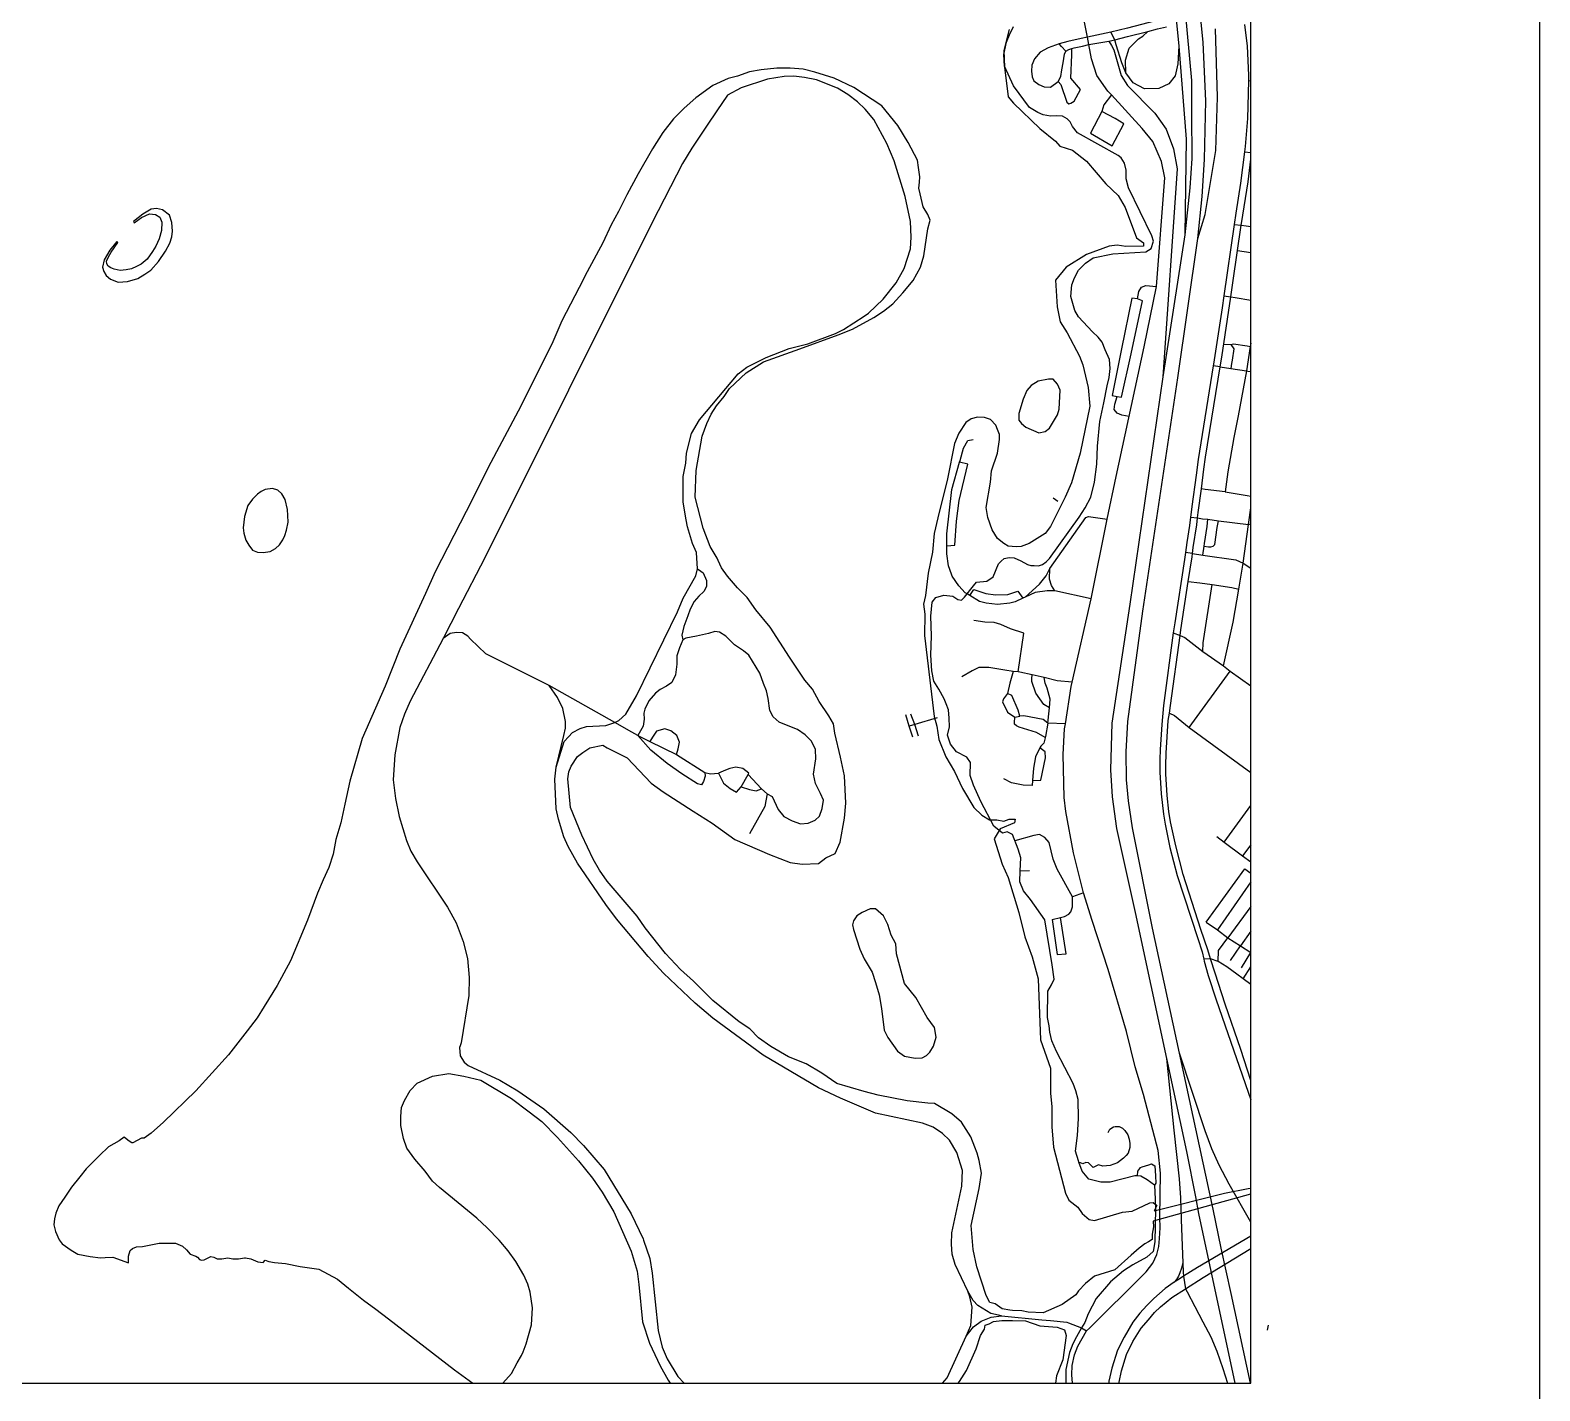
# Model space of a CAD drawing. Header units: millimetres. Extents: x 101 to 207, y 51 to 179.
# Drawn here: x 170.14 to 206.7, y 94.1 to 127.06 of the extents above; entities that cross this region are included whole.
import ezdxf

# ---------------------------------------------------------------- set-up
doc = ezdxf.new("R2010")
doc.units = ezdxf.units.MM
doc.header["$MEASUREMENT"] = 0
doc.layers.add('Streets', color=140, linetype='Continuous', true_color=0x00d7ff)
doc.layers.add('Waterline', color=70, linetype='Continuous', true_color=0x71ff00)

msp = doc.modelspace()

# ---------------------------------------------------------------- linework, layer by layer
for points in [[(100.697, 51.328), (206.696, 51.328), (206.696, 179.093), (100.697, 179.093)], [(107.697, 94.281), (199.696, 94.281), (199.696, 172.093), (107.697, 172.093)]]:
    msp.add_lwpolyline(points, close=True)
at = {"layer": 'Streets', "color": 4, "true_color": 0x00ffff}
for p, q in [((197.853, 127.724), (197.956, 126.668)), ((196.313, 127.009), (195.744, 126.889)), ((198.893, 125.435), (198.846, 127.085)), ((195.623, 126.67), (195.778, 126.711)), ((199.696, 125.823), (199.64, 125.827)), ((198.959, 118.903), (198.791, 118.924)), ((195.03, 115.636), (194.914, 115.72)), ((198.287, 114.377), (198.118, 114.4)), ((198.203, 110.169), (199.195, 111.531)), ((184.303, 110.286), (182.706, 111.185)), ((198.619, 105.448), (199.556, 106.743)), ((194.118, 106.697), (194.339, 106.701)), ((199.696, 106.428), (198.893, 105.267)), ((195.649, 106.163), (195.378, 106.063)), ((199.696, 105.83), (199.145, 105.073)), ((199.696, 105.23), (199.451, 104.879)), ((199.206, 104.521), (199.451, 104.879)), ((199.474, 104.343), (199.699, 104.713)), ((197.993, 98.771), (198.014, 98.249)), ((198.359, 98.795), (198.433, 98.395)), ((198.79, 98.501), (198.695, 98.911)), ((198.433, 98.395), (199.313, 94.281)), ((198.014, 98.249), (198.056, 97.193)), ((199.696, 97.842), (198.406, 97.082)), ((198.542, 96.842), (199.696, 97.543)), ((198.406, 97.082), (198.066, 96.872)), ((198.12, 96.571), (198.542, 96.842)), ((195.603, 95.628), (195.724, 95.551)), ((200.121, 95.687), (200.097, 95.57))]:
    msp.add_line(p, q, dxfattribs=at)
for points in [[(198.695, 98.911), (197.972, 102.275), (197.319, 105.306), (196.836, 107.731), (196.741, 108.393), (196.689, 108.899), (196.678, 109.572), (196.72, 110.309), (197.088, 112.982), (197.93, 118.632), (198.418, 122.006), (198.52, 123.03), (198.577, 123.921), (198.609, 125.34), (198.545, 126.759), (198.44, 127.834), (198.334, 128.432), (198.071, 130.01), (197.723, 131.101), (196.91, 133.649), (196.362, 134.807), (196.026, 135.454), (194.465, 138.458)], [(195.778, 126.711), (195.744, 126.889), (195.667, 127.292), (195.667, 127.509), (195.77, 127.815), (195.845, 127.932), (197.126, 129.312), (197.258, 129.612), (197.296, 129.885), (197.258, 130.169), (196.847, 131.437), (196.788, 131.621), (196.528, 132.444), (196.201, 133.318), (195.981, 133.823), (195.78, 134.285), (195.425, 134.937), (194.901, 135.793), (194.471, 136.428), (194.403, 136.507), (193.834, 137.173), (192.938, 138.06)], [(195.453, 135.749), (196.047, 134.649), (197.703, 129.905), (197.998, 128.316), (198.103, 127.59), (198.261, 125.833), (198.259, 125.028), (198.268, 123.949), (198.221, 123.236), (198.1, 122.101), (197.566, 118.656), (196.771, 113.15), (196.331, 110.267), (196.299, 109.141), (196.341, 108.488), (196.447, 107.72), (196.898, 105.685), (197.656, 102.149), (198.14, 99.897), (198.359, 98.795)], [(197.645, 127.349), (197.391, 127.278), (196.713, 127.104), (196.313, 127.009)], [(197.366, 99.082), (197.19, 99.209), (197.032, 99.301), (196.959, 99.304), (196.894, 99.307), (196.296, 99.149), (196.065, 99.149), (195.776, 99.222), (195.612, 99.419), (195.537, 99.636), (195.526, 99.669), (195.454, 99.906), (195.5, 100.281), (195.526, 100.695), (195.52, 101.156), (195.46, 101.366), (195.394, 101.543), (194.993, 102.32), (194.882, 102.576), (194.836, 102.787), (194.816, 102.938), (194.776, 103.142), (194.783, 103.78), (194.875, 103.931), (194.941, 104.069), (194.888, 104.418), (194.71, 105.509), (194.362, 105.996), (194.198, 106.207), (194.106, 106.424), (194.118, 106.697), (194.132, 107.009), (194.066, 107.22), (193.928, 107.575), (193.803, 107.641), (193.685, 107.608), (193.474, 107.772), (193.165, 108.37), (192.988, 108.772), (192.902, 109.002), (192.915, 109.317), (192.823, 109.449), (192.573, 109.574), (192.428, 109.765), (192.356, 109.982), (192.402, 110.179), (192.395, 110.39), (192.382, 110.593), (192.323, 110.738), (192.277, 110.863), (192.146, 111.093), (192.027, 111.291), (191.974, 111.534), (191.948, 111.916), (191.968, 112.382), (191.955, 112.862), (191.981, 113.205), (192.073, 113.317), (192.264, 113.369), (192.481, 113.349), (192.606, 113.264), (192.692, 113.251), (192.77, 113.323), (192.988, 113.599), (193.06, 113.685), (193.31, 113.711), (193.461, 113.816), (193.593, 114.132), (193.655, 114.197), (193.729, 114.256), (193.851, 114.285), (193.968, 114.277), (194.134, 114.199), (194.292, 114.116), (194.374, 114.092), (194.454, 114.086), (194.557, 114.085), (194.651, 114.112), (194.742, 114.179), (194.823, 114.259), (195.539, 115.263), (195.69, 115.487), (195.822, 115.743), (195.914, 116.105), (195.967, 116.546), (195.987, 116.98), (196.046, 117.578), (196.138, 118.032), (196.223, 118.443), (196.269, 118.641), (196.295, 118.861), (196.275, 119.081), (196.173, 119.312), (196.098, 119.496), (196.006, 119.617), (195.864, 119.752), (195.523, 120.111), (195.434, 120.262), (195.342, 120.604), (195.368, 120.887), (195.427, 121.058), (195.526, 121.245), (195.697, 121.416), (195.878, 121.544), (196.354, 121.64), (197.153, 121.686), (197.288, 121.765), (197.341, 121.945), (197.305, 122.077), (196.739, 123.238), (196.68, 123.452), (196.677, 123.665), (196.644, 123.833), (196.562, 123.965), (196.489, 124.021), (195.499, 124.57), (195.378, 124.724), (195.328, 124.833), (195.256, 124.912), (195.138, 124.971), (195.003, 124.978), (194.848, 124.974), (194.668, 125.003), (194.54, 125.059), (194.343, 125.181), (193.952, 125.704), (193.82, 125.987), (193.735, 126.187), (193.718, 126.463), (193.781, 126.766), (193.853, 126.943), (193.955, 127.144)], [(195.744, 126.889), (195.591, 126.852), (195.265, 126.78), (195.062, 126.724), (194.791, 126.628), (194.599, 126.521), (194.464, 126.36), (194.397, 126.208), (194.388, 126.059), (194.408, 125.923), (194.444, 125.825), (194.566, 125.737), (194.693, 125.684), (194.845, 125.678), (195.033, 125.811), (195.096, 125.932), (195.124, 126.098), (195.155, 126.264), (195.186, 126.473), (195.217, 126.549), (195.293, 126.591), (195.366, 126.614), (195.42, 126.631), (195.623, 126.67)], [(195.778, 126.711), (196.263, 126.793), (196.405, 126.823), (196.713, 126.9), (197.208, 127.026)], [(196.672, 126.022), (196.577, 126.264), (196.442, 126.703), (196.405, 126.823), (196.313, 127.009)], [(196.672, 126.022), (196.661, 126.328), (196.756, 126.622), (196.977, 126.843), (197.083, 126.914), (197.208, 127.026)], [(197.208, 127.026), (197.44, 127.085), (197.654, 127.138)], [(199.548, 127.189), (199.613, 126.666), (199.645, 125.968), (199.64, 125.827), (199.618, 124.92), (199.563, 124.237), (199.548, 124.109), (199.453, 123.352), (199.337, 122.623), (199.298, 122.352), (199.045, 120.62), (199.003, 120.33), (198.798, 118.967), (198.791, 118.924), (198.421, 116.655), (198.372, 116.275), (198.271, 115.519), (198.216, 115.056), (198.149, 114.643), (198.118, 114.4), (198.097, 114.236), (197.855, 112.698), (197.822, 112.457), (197.582, 110.699), (197.545, 110.236), (197.506, 109.63), (197.496, 109.388), (197.496, 109.082), (197.527, 108.558), (197.582, 108.068), (197.622, 107.826), (197.741, 107.26), (197.916, 106.583), (198.412, 105.055), (198.522, 104.73)], [(195.033, 125.811), (195.1, 125.738), (195.247, 125.309), (195.292, 125.275), (195.343, 125.29), (195.424, 125.337), (195.578, 125.621), (195.341, 125.89), (195.366, 126.456), (195.366, 126.614)], [(195.217, 126.549), (195.113, 126.659), (195.062, 126.724)], [(195.724, 95.551), (195.789, 95.615), (197.102, 96.917), (197.164, 96.98), (197.324, 97.191), (197.427, 97.397), (197.473, 97.592), (197.486, 97.791), (197.502, 98.048), (197.492, 98.308), (197.507, 98.833), (197.51, 99.367), (197.454, 99.917), (197.235, 100.752), (197.099, 101.274), (196.902, 101.948), (196.688, 102.798), (196.247, 104.3), (195.855, 105.491), (195.649, 106.163), (195.406, 107.126), (195.218, 108.133), (195.181, 108.472), (195.154, 109.513), (195.19, 110.13), (195.209, 110.252), (195.35, 111.159), (195.374, 111.265), (195.837, 113.278), (196.219, 115.215), (196.441, 116.243), (197.118, 119.387), (197.417, 120.85), (197.613, 123.481), (197.535, 123.875), (197.324, 124.36), (197.072, 124.675), (196.324, 125.489), (196.24, 125.58), (195.967, 125.959), (195.84, 126.359), (195.778, 126.711)], [(196.263, 126.793), (196.322, 126.686), (196.379, 126.582), (196.556, 125.959), (196.714, 125.717), (197.377, 125.043), (197.65, 124.654), (197.829, 124.181), (197.913, 123.697), (197.566, 118.656)], [(197.956, 126.668), (197.935, 126.243), (197.871, 125.948), (197.713, 125.759), (197.472, 125.643), (197.124, 125.633), (196.851, 125.78), (196.672, 126.022)], [(197.956, 126.668), (198.135, 124.412), (198.1, 122.101)], [(184.303, 110.286), (184.396, 110.335), (184.564, 110.491), (184.827, 110.936), (185.817, 112.968), (185.958, 113.296), (186.258, 113.835), (186.304, 114.007), (186.276, 114.403), (186.183, 114.624), (186.061, 115.025), (186.028, 115.197), (185.958, 115.62), (185.958, 116.243), (186.015, 116.567), (186.033, 116.806), (186.154, 117.284), (186.351, 117.618), (187.286, 118.735), (187.492, 118.897), (187.96, 119.13), (188.521, 119.342), (188.971, 119.458), (189.644, 119.709), (189.84, 119.804), (190.335, 120.127), (190.438, 120.199), (190.794, 120.543), (191.113, 120.933), (191.309, 121.279), (191.458, 121.757), (191.477, 122.04), (191.458, 122.419), (191.327, 123.03), (191.066, 123.888), (190.888, 124.311), (190.569, 124.888), (190.363, 125.139), (190.177, 125.317), (189.943, 125.501), (189.69, 125.651), (189.185, 125.851), (188.896, 125.912), (188.633, 125.94), (188.399, 125.935), (187.997, 125.868), (187.361, 125.657), (187.025, 125.485), (186.772, 125.099), (186.533, 124.757), (186.163, 124.197), (185.938, 123.823), (185.205, 122.398), (181.149, 114.272), (180.514, 113.051), (180.144, 112.319)], [(196.324, 125.489), (196.138, 125.247), (196.088, 125.089), (195.815, 124.557), (196.344, 124.257), (196.628, 124.79), (196.417, 124.918), (196.088, 125.089)], [(198.418, 122.006), (198.593, 122.589), (198.851, 124.14), (198.893, 125.435)], [(198.657, 104.779), (198.492, 105.269), (198.063, 106.601), (197.882, 107.297), (197.757, 107.882), (197.717, 108.129), (197.677, 108.518), (197.643, 109.039), (197.643, 109.247), (197.647, 109.547), (197.698, 110.338), (197.727, 110.515), (197.757, 110.702), (197.987, 112.394), (198.005, 112.527), (198.185, 113.703), (198.277, 114.303), (198.287, 114.377), (198.305, 114.523), (198.394, 115.078), (198.411, 115.244), (198.424, 115.372), (198.501, 115.945), (198.565, 116.422), (198.599, 116.71), (198.959, 118.903), (198.997, 119.132), (199.214, 120.597), (199.273, 120.994), (199.467, 122.334), (199.472, 122.369), (199.631, 123.386), (199.696, 123.93)], [(199.548, 124.109), (199.696, 124.095)], [(199.298, 122.352), (199.467, 122.334), (199.586, 122.319), (199.696, 122.302)], [(199.378, 121.719), (199.696, 121.667)], [(196.755, 117.7), (196.575, 117.73), (196.46, 117.776), (196.391, 117.868), (196.41, 117.996), (196.463, 118.18), (196.568, 118.164), (196.802, 119.213), (197.078, 120.502), (196.959, 120.545), (196.989, 120.722), (197.048, 120.828), (197.153, 120.873), (197.417, 120.85)], [(196.959, 120.545), (196.821, 120.561), (196.565, 119.334), (196.344, 118.203), (196.463, 118.18)], [(199.045, 120.62), (199.214, 120.597), (199.318, 120.578), (199.696, 120.512)], [(199.044, 119.453), (199.213, 119.44), (199.284, 119.339), (199.248, 119.059), (199.235, 118.985), (199.216, 118.858)], [(199.696, 119.478), (199.684, 119.397), (199.594, 118.801), (199.39, 117.718), (199.287, 117.193), (199.14, 116.354), (199.079, 115.877), (199.608, 115.783), (199.696, 115.771)], [(199.213, 119.44), (199.28, 119.461), (199.613, 119.41), (199.684, 119.397)], [(198.959, 118.903), (199.216, 118.858), (199.594, 118.801), (199.624, 118.797), (199.696, 118.786)], [(195.837, 113.278), (194.956, 113.473), (194.77, 113.478), (194.479, 113.434), (194.237, 113.323), (194.18, 113.297), (193.994, 113.211), (193.863, 113.173), (193.563, 113.145), (193.291, 113.173), (193.133, 113.217), (192.899, 113.359), (192.831, 113.401), (192.786, 113.428), (192.628, 113.596), (192.468, 113.829), (192.45, 113.88), (192.375, 114.085), (192.338, 114.375), (192.338, 114.859), (192.459, 115.927), (192.646, 116.596), (192.658, 116.635), (192.739, 116.928), (192.843, 117.116), (192.974, 117.14)], [(192.338, 114.563), (192.53, 114.582), (192.576, 115.161), (192.635, 115.661), (192.846, 116.543), (192.646, 116.596)], [(199.079, 115.877), (198.595, 115.927), (198.501, 115.945)], [(194.237, 113.323), (194.582, 113.634), (194.742, 113.839), (194.835, 114.013), (195.705, 115.253), (195.77, 115.276), (196.219, 115.215)], [(198.24, 115.26), (198.411, 115.244), (198.528, 115.222), (198.661, 115.213), (198.918, 115.173), (199.643, 115.081), (199.696, 115.098)], [(198.538, 114.338), (198.57, 114.558), (198.58, 114.624), (198.642, 115.037), (198.661, 115.213)], [(198.57, 114.558), (198.673, 114.54), (198.734, 114.54), (198.788, 114.558), (198.831, 114.596), (198.886, 115.007), (198.918, 115.173)], [(199.035, 111.659), (199.269, 112.717), (199.409, 113.512), (199.512, 114.146), (199.643, 115.081), (199.696, 115.483)], [(198.287, 114.377), (198.538, 114.338), (199.334, 114.225), (199.512, 114.146), (199.696, 114.023)], [(186.304, 114.007), (186.384, 113.951), (186.442, 113.911), (186.521, 113.724), (186.521, 113.579), (186.458, 113.461), (186.337, 113.345), (186.218, 113.217), (186.126, 113.033), (186.067, 112.872), (185.968, 112.609), (185.926, 112.405), (185.949, 112.287)], [(194.956, 113.473), (194.873, 113.606), (194.826, 113.757), (194.835, 114.013)], [(198.185, 113.703), (198.466, 113.67), (198.762, 113.627), (199.24, 113.559), (199.409, 113.512)], [(192.899, 113.359), (192.993, 113.504), (193.28, 113.408), (193.513, 113.376), (193.819, 113.385), (194.056, 113.468), (194.18, 113.297)], [(198.539, 112.009), (198.544, 112.214), (198.762, 113.627)], [(194.063, 111.512), (194.205, 112.449), (193.876, 112.557), (193.642, 112.658), (193.482, 112.711), (193.26, 112.714), (192.989, 112.754)], [(180.144, 112.319), (179.345, 110.803), (179.204, 110.491), (179.092, 110.169), (178.971, 109.501), (178.933, 108.9), (178.989, 108.444), (179.074, 108.011), (179.252, 107.426), (179.363, 107.171), (179.513, 106.908), (180.252, 105.813), (180.458, 105.43), (180.626, 104.979), (180.729, 104.573), (180.776, 104.112), (180.767, 103.671), (180.58, 102.531), (180.551, 102.452), (180.542, 102.414), (180.551, 102.215), (180.654, 102.058), (180.748, 101.975), (181.515, 101.624), (181.955, 101.363), (182.582, 100.93), (183.236, 100.357), (183.545, 100.039), (184.041, 99.456), (184.695, 98.387), (184.985, 97.78), (184.996, 97.747), (185.144, 97.302), (185.201, 96.946), (185.35, 95.561), (185.443, 95.156), (185.565, 94.877), (185.827, 94.448), (185.977, 94.281)], [(182.706, 111.185), (181.177, 111.951), (180.804, 112.305), (180.739, 112.377), (180.608, 112.456), (180.47, 112.463), (180.315, 112.442), (180.144, 112.319)], [(187.988, 108.561), (188.109, 108.495), (188.251, 108.176), (188.392, 108.008), (188.593, 107.906), (188.793, 107.831), (188.981, 107.85), (189.152, 107.922), (189.257, 108.018), (189.323, 108.205), (189.353, 108.403), (189.28, 108.564), (189.162, 108.807), (189.109, 109.037), (189.168, 109.409), (189.162, 109.636), (189.063, 109.833), (188.912, 109.991), (188.724, 110.113), (188.494, 110.202), (188.277, 110.294), (188.133, 110.422), (188.053, 110.573), (188.011, 110.866), (187.974, 111.057), (187.896, 111.234), (187.81, 111.484), (187.547, 111.915), (187.416, 112.02), (187.198, 112.168), (186.988, 112.379), (186.837, 112.474), (186.722, 112.49), (186.567, 112.438), (186.281, 112.375), (186.018, 112.329), (185.949, 112.287), (185.863, 112.096), (185.801, 111.898), (185.804, 111.701), (185.771, 111.442), (185.679, 111.257), (185.548, 111.165), (185.396, 111.086), (185.284, 110.994), (185.123, 110.81), (185.025, 110.609), (185.005, 110.514), (185.012, 110.369), (184.982, 110.195), (184.854, 109.975)], [(197.822, 112.457), (197.987, 112.394), (198.099, 112.343), (198.539, 112.009), (199.035, 111.659), (199.195, 111.531), (199.696, 111.171)], [(193.941, 111.523), (193.743, 111.551), (193.358, 111.618), (193.115, 111.621), (192.949, 111.535), (192.7, 111.393)], [(195.374, 111.265), (195.012, 111.299), (194.694, 111.373), (194.407, 111.44), (194.109, 111.508), (194.063, 111.512), (193.941, 111.523), (193.861, 111.241), (193.808, 110.992)], [(192.236, 94.281), (192.347, 94.417), (192.806, 95.422), (192.917, 95.683), (192.955, 96.124), (192.899, 96.379), (192.843, 96.513), (192.543, 97.158), (192.468, 97.408), (192.45, 97.647), (192.459, 97.926), (192.703, 99.055), (192.721, 99.432), (192.581, 99.873), (192.403, 100.173), (192.234, 100.329), (192.01, 100.484), (191.749, 100.578), (190.608, 100.823), (189.765, 101.185), (189.232, 101.44), (187.894, 102.225), (186.669, 103.126), (186.248, 103.487), (185.481, 104.217), (185.107, 104.622), (184.34, 105.529), (184.078, 105.88), (183.394, 106.881), (183.17, 107.282), (183.067, 107.521), (182.937, 107.944), (182.881, 108.199), (182.843, 108.917), (182.881, 109.207), (183.061, 109.968), (183.105, 110.152), (183.105, 110.313), (183.04, 110.626), (182.909, 110.892), (182.706, 111.185)], [(194.822, 110.645), (194.688, 110.719), (194.49, 110.993), (194.393, 111.281), (194.393, 111.353), (194.407, 111.44)], [(194.785, 110.268), (194.815, 110.566), (194.822, 110.645), (194.841, 110.854), (194.771, 111.121), (194.718, 111.241), (194.694, 111.373)], [(195.209, 110.252), (194.785, 110.268), (194.668, 110.36), (194.202, 110.449), (194.103, 110.437), (194.069, 110.584), (193.91, 110.937), (193.808, 110.992), (193.707, 110.863), (193.686, 110.783), (193.806, 110.538), (193.987, 110.412), (194.103, 110.437)], [(191.512, 109.934), (191.428, 110.197), (191.344, 110.471)], [(192.102, 110.397), (191.562, 110.237), (191.428, 110.197)], [(191.649, 109.955), (191.562, 110.237), (191.47, 110.492)], [(194.721, 109.919), (194.511, 110.047), (194.087, 110.177), (194.024, 110.204), (193.978, 110.242), (193.978, 110.283), (193.987, 110.412)], [(197.727, 110.515), (197.847, 110.453), (198.203, 110.169), (199.696, 109.076)], [(182.881, 109.207), (183.077, 109.823), (183.181, 109.939), (183.273, 110.041), (183.461, 110.142), (183.61, 110.191), (184.078, 110.213), (184.303, 110.286)], [(184.854, 109.975), (185.151, 109.827), (185.794, 109.508), (186.475, 109.074), (186.488, 108.988), (186.449, 108.86), (186.396, 108.778), (186.301, 108.804), (185.919, 109.041), (185.564, 109.291), (185.169, 109.619), (184.854, 109.975), (184.711, 110.055), (184.303, 110.286)], [(185.794, 109.508), (185.837, 109.646), (185.863, 109.81), (185.801, 109.971), (185.656, 110.087), (185.508, 110.132), (185.311, 110.077), (185.212, 109.929), (185.151, 109.827)], [(194.785, 110.268), (194.728, 109.947), (194.685, 109.784), (194.611, 109.713), (194.591, 109.671), (194.488, 109.455), (194.433, 109.184), (194.413, 108.882), (194.405, 108.762), (194.183, 108.768), (193.906, 108.824), (193.716, 108.922)], [(194.413, 108.882), (194.613, 108.889), (194.729, 109.427), (194.722, 109.573), (194.591, 109.671)], [(186.475, 109.074), (186.62, 109.041), (186.81, 109.057), (186.929, 108.814), (187.093, 108.689), (187.248, 108.597), (187.357, 108.727), (187.528, 109.029), (187.544, 109.057), (187.402, 109.172), (187.231, 109.208), (187.083, 109.176), (186.979, 109.13), (186.81, 109.057)], [(187.357, 108.727), (187.56, 108.662), (187.721, 108.633), (187.85, 108.679), (187.528, 109.029)], [(187.85, 108.679), (187.988, 108.561), (187.955, 108.393), (187.935, 108.248), (187.563, 107.591)], [(199.054, 107.387), (199.696, 108.277)], [(194.888, 105.516), (195.087, 105.561), (195.19, 105.584), (195.293, 105.641), (195.34, 105.703), (195.378, 105.824), (195.378, 106.063), (195.013, 106.736), (194.91, 106.976), (194.82, 107.381), (194.71, 107.503), (194.579, 107.57), (194.443, 107.548), (193.987, 107.424)], [(198.876, 107.527), (199.054, 107.387), (199.494, 107.059), (199.696, 106.91)], [(199.696, 107.325), (199.494, 107.059)], [(199.556, 106.743), (199.696, 106.636)], [(194.888, 105.516), (195.007, 104.668), (195.23, 104.687), (195.087, 105.561)], [(198.619, 105.448), (198.893, 105.267), (199.145, 105.073), (199.451, 104.879), (199.696, 104.715)], [(198.907, 104.501), (198.913, 104.763), (199.145, 105.073)], [(198.522, 104.73), (198.562, 104.552), (198.572, 104.503), (198.668, 104.157), (198.857, 103.565), (199.633, 101.333), (199.696, 101.146)], [(198.907, 104.501), (198.722, 104.561), (198.562, 104.552)], [(199.696, 101.615), (199.458, 102.362), (199.077, 103.464), (198.833, 104.213), (198.722, 104.561), (198.657, 104.779)], [(199.696, 103.943), (199.512, 104.078), (199.363, 104.189), (199.119, 104.367), (198.907, 104.501)], [(199.512, 104.078), (199.696, 104.366)], [(197.656, 102.149), (197.835, 100.413), (197.961, 99.234), (197.993, 98.771)], [(199.172, 99.108), (198.929, 99.561), (198.751, 99.96), (198.593, 100.392), (197.972, 102.275)], [(196.247, 100.358), (196.288, 100.435), (196.374, 100.495), (196.416, 100.503), (196.515, 100.497), (196.592, 100.458), (196.65, 100.403), (196.719, 100.295), (196.757, 100.198), (196.769, 100.092), (196.769, 99.989), (196.727, 99.852), (196.68, 99.798), (196.618, 99.733), (196.468, 99.621), (196.296, 99.558), (196.112, 99.541), (196.013, 99.572), (195.883, 99.504), (195.768, 99.621), (195.708, 99.627), (195.634, 99.597), (195.537, 99.636)], [(196.959, 99.304), (196.966, 99.419), (197.012, 99.487), (197.03, 99.507), (197.068, 99.521), (197.227, 99.576), (197.298, 99.596), (197.371, 99.547), (197.39, 99.308), (197.395, 99.129), (197.366, 99.082)], [(197.366, 99.082), (197.386, 98.742), (197.393, 98.508), (197.378, 97.705), (197.336, 97.472), (197.183, 97.338), (196.846, 97.147), (196.62, 97.005), (196.299, 96.737), (195.956, 96.335), (195.757, 95.963), (195.679, 95.755), (195.603, 95.628)], [(199.696, 98.183), (199.172, 99.108)], [(199.689, 94.281), (199.224, 96.456), (198.982, 97.551), (198.79, 98.501)], [(198.066, 96.872), (197.962, 96.807), (197.843, 96.727), (197.625, 96.579), (197.347, 96.335), (197.185, 96.165), (197.009, 95.98), (196.839, 95.759), (196.636, 95.4), (196.469, 95.081), (196.332, 94.644), (196.263, 94.333), (196.259, 94.281)], [(198.056, 97.193), (198.017, 97.068), (197.977, 96.953), (197.948, 96.878), (197.896, 96.796), (197.843, 96.727)], [(198.056, 97.193), (198.063, 96.971), (198.066, 96.872), (198.12, 96.571)], [(193.666, 95.912), (193.404, 95.968), (193.087, 96.167), (192.974, 96.29), (192.843, 96.513)], [(196.511, 94.281), (196.513, 94.306), (196.568, 94.582), (196.692, 94.98), (196.844, 95.295), (197.043, 95.614), (197.218, 95.822), (197.37, 95.993), (197.513, 96.133), (197.785, 96.356), (198.12, 96.571)], [(198.12, 96.571), (198.159, 96.495), (198.34, 96.14), (198.54, 95.772), (198.73, 95.404), (198.877, 95.057), (199.024, 94.636), (199.137, 94.281)], [(192.806, 95.422), (192.983, 95.646), (193.17, 95.784), (193.414, 95.879), (193.666, 95.912)], [(193.666, 95.912), (194.64, 95.821), (194.849, 95.8), (195.247, 95.762), (195.286, 95.749), (195.603, 95.628)], [(195.603, 95.628), (195.478, 95.409), (195.388, 95.235), (195.308, 95.023), (195.223, 94.615), (195.218, 94.332), (195.22, 94.281)], [(195.379, 94.281), (195.362, 94.489), (195.371, 94.709), (195.428, 94.967), (195.509, 95.183), (195.724, 95.551)]]:
    msp.add_lwpolyline(points, dxfattribs=at)
at = {"layer": 'Waterline', "color": 3, "true_color": 0x00ff00}
for points in [[(193.845, 127.068), (193.717, 126.563), (193.738, 126.158), (193.823, 125.442), (193.951, 125.29), (194.59, 124.677), (194.973, 124.367), (195.078, 124.247), (195.378, 124.152), (195.717, 123.886), (196.187, 123.336), (196.485, 123.05), (196.654, 122.762), (196.932, 122.024), (197.101, 121.903), (197.1, 121.822), (196.675, 121.815), (196.462, 121.85), (196.271, 121.822), (195.718, 121.625), (195.228, 121.314), (194.973, 120.997), (195.014, 120.351), (195.079, 119.993), (195.249, 119.721), (195.548, 119.157), (195.633, 118.948), (195.76, 118.397), (195.803, 117.948), (195.568, 116.806), (195.355, 116.089), (195.207, 115.746), (194.845, 115.031), (194.717, 114.861), (194.335, 114.626), (194.142, 114.551), (194.015, 114.542), (193.822, 114.559), (193.716, 114.624), (193.568, 114.74), (193.439, 114.954), (193.334, 115.252), (193.291, 115.494), (193.397, 116.105), (193.419, 116.38), (193.567, 116.814), (193.61, 117.144), (193.61, 117.265), (193.568, 117.385), (193.525, 117.486), (193.397, 117.624), (193.248, 117.676), (193.077, 117.682), (192.929, 117.644), (192.801, 117.549), (192.632, 117.293), (192.524, 117.046), (192.354, 116.189), (192.12, 115.247), (192.035, 114.861), (191.992, 114.411), (191.886, 113.907), (191.823, 113.363), (191.771, 113.151), (191.802, 112.911), (191.801, 112.396), (192.035, 110.43), (192.099, 110.2), (192.142, 109.873), (192.312, 109.451), (192.525, 109.101), (192.717, 108.687), (192.993, 108.225), (193.185, 108.044), (193.375, 107.928), (193.547, 107.929), (193.716, 107.897), (193.847, 107.942), (193.995, 107.947), (193.974, 107.853), (193.633, 107.714), (193.484, 107.47), (193.677, 106.858), (193.825, 106.532), (194.081, 105.681), (194.228, 105.098), (194.401, 104.607), (194.548, 104.08), (194.608, 102.603), (194.848, 101.91), (194.851, 101.306), (194.883, 100.976), (194.883, 100.496), (194.922, 100), (195.208, 98.885), (195.294, 98.716), (195.507, 98.55), (195.612, 98.39), (195.784, 98.246), (195.91, 98.22), (196.592, 98.428), (196.828, 98.454), (197.252, 98.651), (197.338, 98.659), (197.423, 98.589), (197.359, 98.455), (199.064, 98.888), (199.634, 99.002), (199.696, 99.01)], [(199.696, 98.859), (199.694, 98.858), (197.332, 98.211), (197.345, 98.07), (197.31, 97.892), (197.308, 97.767), (197.222, 97.71), (197.134, 97.657), (196.996, 97.552), (196.803, 97.383), (196.409, 97.032), (195.912, 96.873), (195.698, 96.702), (195.529, 96.518), (195.465, 96.422), (195.128, 96.191), (194.673, 95.989), (194.308, 96.006), (194.151, 96.037), (193.931, 96.043), (193.861, 96.055), (193.676, 96.086), (193.506, 96.202), (193.379, 96.237), (193.291, 96.404), (193.062, 97.105), (192.973, 97.518), (192.93, 98.103), (193.125, 99.002), (193.177, 99.373), (193.123, 99.679), (193.075, 99.851), (193.017, 100.004), (192.92, 100.254), (192.69, 100.609), (192.463, 100.805), (192.037, 101.061), (191.88, 101.063), (191.376, 101.122), (190.678, 101.262), (190.333, 101.345), (189.674, 101.543), (189.312, 101.795), (188.929, 102.02), (188.503, 102.188), (188.078, 102.441), (187.78, 102.645), (187.567, 102.869), (187.311, 103.037), (186.673, 103.549), (186.204, 104.018), (185.886, 104.302), (185.524, 104.692), (185.033, 105.316), (184.842, 105.599), (184.118, 106.444), (183.927, 106.713), (183.778, 106.974), (183.501, 107.557), (183.224, 108.226), (183.16, 108.922), (183.182, 109.092), (183.245, 109.232), (183.395, 109.466), (183.523, 109.561), (183.693, 109.67), (184.012, 109.735), (184.118, 109.676), (184.229, 109.619), (184.599, 109.428), (185.182, 108.817), (185.472, 108.609), (186.2, 108.141), (186.66, 107.85), (187.204, 107.455), (188.044, 107.093), (188.546, 106.894), (188.835, 106.854), (189.228, 106.871), (189.412, 107.009), (189.633, 107.113), (189.755, 107.39), (189.863, 107.966), (189.889, 108.33), (189.861, 108.995), (189.767, 109.446), (189.63, 110.024), (189.593, 110.257), (189.483, 110.45), (189.247, 110.794), (189.089, 111.097), (188.901, 111.314), (188.525, 111.869), (188.057, 112.599), (187.716, 113.012), (187.504, 113.316), (187.269, 113.546), (187.027, 113.827), (186.886, 114.036), (186.804, 114.211), (186.779, 114.265), (186.608, 114.55), (186.439, 114.993), (186.246, 115.745), (186.268, 116.39), (186.417, 117.222), (186.524, 117.531), (186.63, 117.752), (186.758, 117.955), (186.951, 118.184), (187.077, 118.38), (187.479, 118.755), (187.899, 119.022), (188.783, 119.34), (189.707, 119.677), (190.058, 119.814), (190.568, 120.095), (190.803, 120.252), (191.035, 120.43), (191.271, 120.69), (191.527, 120.993), (191.697, 121.316), (191.782, 121.593), (191.879, 122.244), (191.931, 122.45), (191.881, 122.588), (191.764, 122.778), (191.696, 123.095), (191.663, 123.227), (191.678, 123.376), (191.683, 123.502), (191.654, 123.733), (191.629, 123.904), (191.406, 124.335), (191.149, 124.75), (190.761, 125.22), (190.088, 125.667), (189.607, 125.895), (189.142, 126.038), (188.86, 126.108), (188.548, 126.134), (188.226, 126.137), (187.846, 126.091), (187.56, 126.049), (187.271, 125.945), (187.044, 125.882), (186.671, 125.719), (186.259, 125.414), (185.977, 125.168), (185.723, 124.908), (185.46, 124.576), (185.211, 124.183), (184.863, 123.575), (184.589, 123.067), (184.387, 122.667), (184.209, 122.337), (184.007, 121.902), (183.633, 121.199), (183.436, 120.826), (183.019, 120.018), (182.798, 119.505), (182.403, 118.707), (181.962, 117.83), (181.236, 116.461), (180.852, 115.698), (179.949, 113.934), (179.716, 113.411), (179.097, 112.066), (178.738, 111.164), (178.18, 109.901), (177.882, 108.868), (177.763, 108.305), (177.669, 107.859), (177.541, 107.456), (177.477, 107.095), (177.371, 106.772), (177.238, 106.477), (177.1, 106.149), (176.858, 105.501), (176.446, 104.514), (176.126, 103.916), (175.808, 103.408), (175.638, 103.133), (175.396, 102.815), (174.944, 102.239), (174.156, 101.366), (173.368, 100.603), (173.071, 100.337), (172.9, 100.221), (172.837, 100.215), (172.633, 100.105), (172.602, 100.104), (172.564, 100.13), (172.511, 100.167), (172.423, 100.239), (172.301, 100.15), (172.041, 100.006), (171.824, 99.802), (171.62, 99.598), (171.502, 99.473), (171.344, 99.285), (171.143, 99.029), (170.985, 98.792), (170.838, 98.578), (170.768, 98.404), (170.729, 98.263), (170.719, 98.118), (170.755, 97.96), (170.844, 97.753), (170.917, 97.657), (171.135, 97.503), (171.295, 97.411), (171.594, 97.352), (171.844, 97.322), (171.962, 97.326), (172.143, 97.339), (172.528, 97.197), (172.524, 97.364), (172.564, 97.497), (172.62, 97.542), (172.715, 97.585), (172.863, 97.592), (173.264, 97.677), (173.662, 97.674), (173.833, 97.602), (173.929, 97.51), (174.018, 97.408), (174.152, 97.358), (174.198, 97.339), (174.247, 97.282), (174.293, 97.262), (174.356, 97.269), (174.452, 97.322), (174.517, 97.352), (174.593, 97.332), (174.672, 97.292), (174.787, 97.299), (174.928, 97.316), (175.05, 97.292), (175.188, 97.296), (175.33, 97.322), (175.358, 97.318), (175.484, 97.299), (175.652, 97.223), (175.783, 97.21), (175.836, 97.263), (175.922, 97.233), (176.056, 97.21), (176.326, 97.184), (176.681, 97.108), (177.135, 97.043), (177.586, 96.806), (177.852, 96.586), (178.214, 96.296), (178.51, 96.076), (178.819, 95.846), (180.42, 94.606), (180.864, 94.281)], [(181.588, 94.281), (181.795, 94.515), (181.939, 94.775), (182.036, 94.952), (182.084, 95.04), (182.152, 95.238), (182.285, 95.697), (182.304, 96.108), (182.249, 96.491), (182.19, 96.679), (182.099, 96.899), (181.903, 97.227), (181.72, 97.492), (181.497, 97.748), (181.21, 98.045), (180.962, 98.283), (180.734, 98.468), (180.053, 99.021), (179.888, 99.173), (179.706, 99.416), (179.457, 99.707), (179.265, 99.973), (179.18, 100.214), (179.115, 100.526), (179.117, 100.743), (179.138, 100.961), (179.203, 101.132), (179.341, 101.369), (179.512, 101.548), (179.887, 101.72), (180.279, 101.786), (180.647, 101.72), (181.055, 101.623), (181.794, 101.181), (182.229, 100.855), (182.532, 100.619), (182.914, 100.233), (183.417, 99.673), (183.761, 99.253), (183.995, 98.907), (184.275, 98.434), (184.693, 97.479), (184.843, 96.995), (184.88, 96.674), (184.97, 95.77), (185.138, 95.256), (185.401, 94.706), (185.592, 94.359), (185.643, 94.281)], [(192.614, 94.281), (192.642, 94.323), (192.813, 94.594), (193.049, 95.115), (193.155, 95.437), (193.252, 95.594), (193.265, 95.686), (193.367, 95.72), (193.469, 95.774), (193.667, 95.798), (193.931, 95.8), (194.24, 95.797), (194.59, 95.675), (195.009, 95.64), (195.191, 95.576), (195.229, 95.438), (195.145, 94.852), (194.995, 94.458), (194.969, 94.281)]]:
    msp.add_lwpolyline(points, dxfattribs=at)
for points in [[(172.497, 120.965), (172.753, 121.042), (172.923, 121.142), (173.067, 121.246), (173.251, 121.45), (173.421, 121.702), (173.528, 121.895), (173.571, 122.051), (173.588, 122.19), (173.572, 122.394), (173.513, 122.571), (173.35, 122.705), (173.203, 122.734), (173.076, 122.719), (172.868, 122.6), (172.646, 122.421), (172.658, 122.389), (172.836, 122.515), (173.036, 122.611), (173.178, 122.591), (173.281, 122.524), (173.334, 122.405), (173.323, 122.204), (173.268, 121.999), (173.189, 121.823), (173.104, 121.694), (172.977, 121.511), (172.834, 121.391), (172.72, 121.328), (172.594, 121.274), (172.47, 121.247), (172.321, 121.233), (172.175, 121.267), (172.096, 121.299), (172.033, 121.338), (171.998, 121.396), (171.995, 121.457), (172.044, 121.562), (172.107, 121.676), (172.266, 121.909), (172.239, 121.934), (172.074, 121.723), (171.934, 121.49), (171.897, 121.319), (171.925, 121.208), (171.98, 121.114), (172.085, 121.028), (172.271, 120.953)], [(194.57, 117.302), (194.718, 117.337), (194.826, 117.416), (195.017, 117.74), (195.06, 117.872), (195.081, 118.334), (195.017, 118.479), (194.91, 118.605), (194.803, 118.605), (194.548, 118.554), (194.378, 118.452), (194.272, 118.33), (194.186, 118.121), (194.081, 117.772), (194.079, 117.612), (194.144, 117.529), (194.251, 117.438)], [(175.647, 114.411), (175.784, 114.402), (175.954, 114.429), (176.085, 114.504), (176.177, 114.59), (176.264, 114.707), (176.312, 114.818), (176.348, 114.944), (176.39, 115.138), (176.386, 115.303), (176.373, 115.444), (176.321, 115.688), (176.236, 115.821), (176.137, 115.915), (176.009, 115.952), (175.833, 115.929), (175.738, 115.88), (175.651, 115.816), (175.53, 115.694), (175.411, 115.542), (175.332, 115.273), (175.301, 115.005), (175.313, 114.876), (175.369, 114.7), (175.437, 114.578), (175.528, 114.459)], [(191.569, 102.158), (191.739, 102.168), (191.845, 102.218), (191.93, 102.302), (192.016, 102.448), (192.08, 102.661), (192.036, 102.9), (191.865, 103.143), (191.59, 103.627), (191.313, 103.967), (191.121, 104.68), (191.1, 104.924), (190.993, 105.136), (190.91, 105.397), (190.802, 105.606), (190.611, 105.771), (190.483, 105.771), (190.292, 105.687), (190.163, 105.605), (190.078, 105.479), (190.058, 105.388), (190.078, 105.269), (190.228, 104.795), (190.335, 104.562), (190.527, 104.24), (190.611, 103.986), (190.697, 103.69), (190.759, 103.358), (190.823, 102.838), (190.908, 102.653), (191.143, 102.323), (191.314, 102.202)]]:
    msp.add_lwpolyline(points, close=True, dxfattribs=at)

doc.saveas('drawing.dxf')
